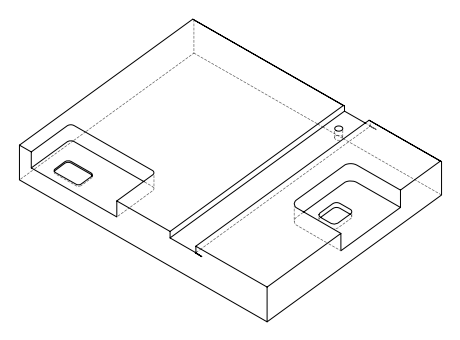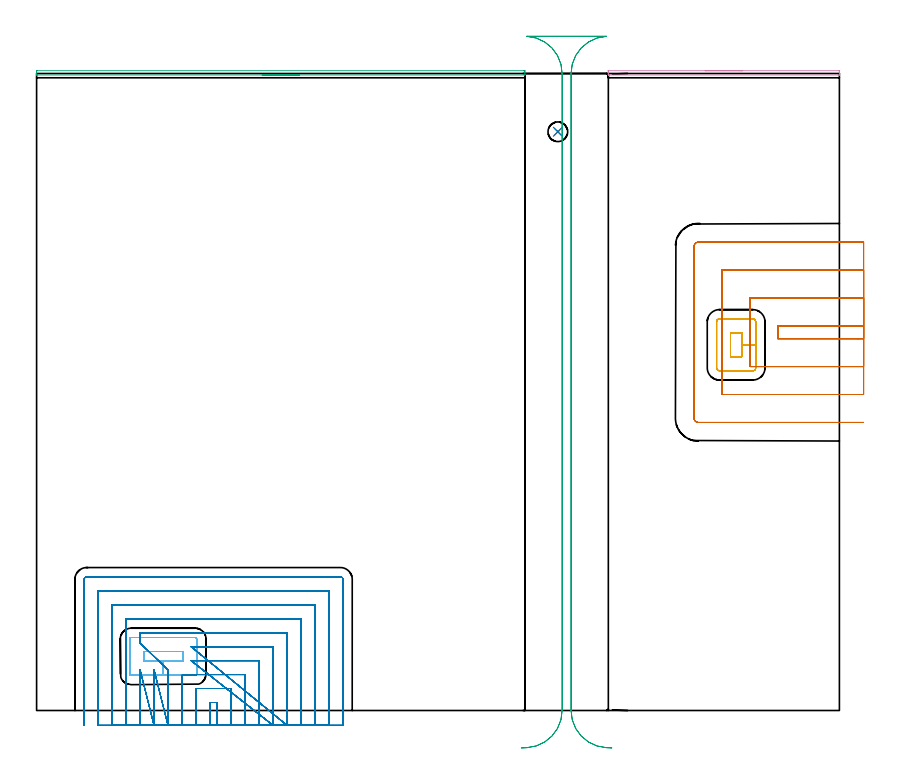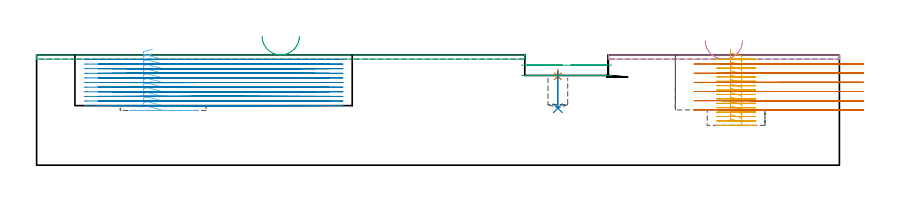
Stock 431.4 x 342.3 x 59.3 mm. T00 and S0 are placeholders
(PLAN: 9 operations, 6 tool changes, 94.7 min)
(1 SPOT_DRILL | STEP1POCKET | NXT0321_9005460120000 | 0.03 min | 1147 mm3)
(2 DRILL_BLIND_HOLE_INTO_CENTER | STEP1POCKET | NXT0301_077 | 0.08 min | 1500 mm3)
(3 AREA_MILL | FG_CHAMFER_SURFACE | UGT0205_001 | 2.25 min | 700 mm3)
(4 AREA_MILL_1 | FG_CHAMFER_SURFACE_1 | UGT0205_001 | 1.15 min | 333 mm3)
(5 MILL_RECTANGULAR_POCKET | POCKET_RECTANGULAR_STRAIGHT | NXT0201_013 | Follow Part, ap 2.5, ae 75% | 5.87 min | 43043 mm3)
(6 MILL_RECTANGULAR_POCKET_1 | POCKET_RECTANGULAR_STRAIGHT_1 | NXT0201_013 | Follow Part, ap 2.5, ae 75% | 5.18 min | 40863 mm3)
(7 MILL_SLOT | SLOT_PARTIAL_RECTANGULAR | UGT0201_136 | Follow Part, ap 5, ae 75% | 13.11 min | 269339 mm3)
(8 MILL_SLOT_1 | SLOT_PARTIAL_RECTANGULAR_1 | NXT0201_013 | Follow Part, ap 2.5, ae 75% | 63.55 min | 274680 mm3)
(9 MILL_RECTANGULAR_SLOT | SLOT_RECTANGULAR | UGT0201_019 | Follow Part, ap 10, ae 75% | 3.45 min | 169016 mm3)
(TOOL NXT0321_9005460120000 | NC Spot Drill, 142deg, 12mm, Carbide, Uncoated | D12 PA142 FL30 Z2)
(TOOL NXT0301_077 | Carbide Drill 10.6mm [860.1-1060-053A1-MM 2214] | D10.6 PA140 FL71 Z2)
(TOOL UGT0205_001 | Chamfer Mill 20 x 3 x 45 deg. | D20 FL50 Z2)
(TOOL NXT0201_013 | ENDMILL 10mm | D10 FL30 Z4)
(TOOL UGT0201_136 | Carbide End Mill 20.0 | D20 FL30 Z4)
(TOOL UGT0201_019 | End mill 40 mm | D40 FL63 Z6)
(OP 1 SPOT_DRILL)
G17 G21 G94 G90
T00 M6
G54
G17 G0 G90 X280.1 Y311. S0 M3
G43 Z69.3 H0
G94 G81 G98 Z47.744 F250. R51.2
G80
M5
M2
(OP 2 DRILL_BLIND_HOLE_INTO_CENTER)
G17 G21 G94 G90
T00 M6
G54
G17 G0 G90 X280.1 Y311. S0 M3
G43 Z69.3 H1
G94 G81 G98 Z30.6 F250. R50.2
G80
M5
M2
(OP 3 AREA_MILL)
G17 G21 G94 G90
T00 M6
G54
G17 G0 G90 X141.2 Y341.5 S1061 M3
G43 Z69.3 H0
G94 G1 X141.162 Z68.428 F250.
X141.048 Z67.564
X140.859 Z66.712
X140.597 Z65.88
X140.263 Z65.074
X139.86 Z64.3
X139.392 Z63.564
X138.86 Z62.872
X138.271 Z62.229
X137.628 Z61.64
X136.936 Z61.108
X136.2 Z60.64
X135.426 Z60.237
X134.62 Z59.903
X133.788 Z59.641
X132.936 Z59.452
X132.072 Z59.338
X131.2 Z59.3
X0.184
X0.01 Y341.503 Z59.288
X0. Y341.615 Z59.177
Y341.731 Z59.068
Y341.934 Z58.866
Y342.65 Z58.145
Y343.008 Z57.788
X0.002 Y343.519 Z57.277
X0.005 Y343.791 Z57.005
X0.043 Y343.794 Z57.003
X0.329 Y343.8 Z57.
X261.769
X262.072 Y343.799 Z57.001
X262.357 Y343.794 Z57.003
X262.395 Y343.791 Z57.005
X262.4 Y343.519 Z57.277
Y343.008 Z57.788
Y342.65 Z58.145
Y341.934 Z58.866
Y341.731 Z59.068
X262.397 Y341.614 Z59.178
X262.39 Y341.503 Z59.288
X262.216 Y341.5 Z59.3
X131.2
X130.328 Z59.338
X129.464 Z59.452
X128.612 Z59.641
X127.78 Z59.903
X126.974 Z60.237
X126.2 Z60.64
X125.464 Z61.108
X124.772 Z61.64
X124.129 Z62.229
X123.54 Z62.872
X123.008 Z63.564
X122.54 Z64.3
X122.137 Z65.074
X121.803 Z65.88
X121.541 Z66.712
X121.352 Z67.564
X121.238 Z68.428
X121.2 Z69.3
M5
M2
(OP 4 AREA_MILL_1)
G17 G21 G94 G90
T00 M6
G54
G17 G0 G90 X359.3 Y343.8 S1061 M3
G43 Z69.3 H0
Z67.
G94 G1 X359.338 Z66.128 F250.
X359.452 Z65.263
X359.641 Z64.412
X359.903 Z63.58
X360.237 Z62.774
X360.64 Z62.
X361.108 Z61.264
X361.64 Z60.572
X362.229 Z59.929
X362.872 Z59.339
X363.564 Z58.808
X364.3 Z58.34
X365.074 Z57.937
X365.88 Z57.603
X366.712 Z57.341
X367.564 Z57.152
X368.428 Z57.038
X369.3 Z57.
X431.255
X431.397 Y343.798 Z56.999
X431.399 Y343.797 Z57.
X431.4 Y342.65 Z58.149
Y341.683 Z59.116
X431.398 Y341.59 Z59.202
X431.39 Y341.503 Z59.288
X431.255 Y341.5 Z59.3
X307.345
X307.21 Y341.503 Z59.288
X307.2 Y341.591 Z59.201
Y341.683 Z59.116
Y342.348 Z58.451
Y342.952 Z57.847
Y343.519 Z57.277
X307.201 Y343.797 Z57.
X307.203 Y343.798 Z56.999
X307.345 Y343.8 Z57.
X369.3
X370.172 Z57.038
X371.036 Z57.152
X371.888 Z57.341
X372.72 Z57.603
X373.526 Z57.937
X374.3 Z58.34
X375.036 Z58.808
X375.728 Z59.339
X376.371 Z59.929
X376.96 Z60.572
X377.492 Z61.264
X377.96 Z62.
X378.363 Z62.774
X378.697 Z63.58
X378.959 Z64.412
X379.148 Z65.263
X379.262 Z66.128
X379.3 Z67.
G0 Z69.3
M5
M2
(OP 5 MILL_RECTANGULAR_POCKET)
G17 G21 G94 G90
T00 M6
G54
G17 G0 G90 X372.9 Y197.736 S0 M3
G43 Z69.3 H0
Z62.3
G94 G1 Y190.1 Z60.254 F250.
X378.9 Z58.646
Y196.5 Z56.931
Y202.9 F500.
X372.9
Y190.1
X378.9
Y196.5
X386.4
Y208.9
G3 X384.9 Y210.4 R1.5
G1 X366.9
G3 X365.4 Y208.9 R1.5
G1 Y184.1
G3 X366.9 Y182.6 R1.5
G1 X384.9
G3 X386.4 Y184.1 R1.5
G1 Y196.5
Y197.5
G0 X372.9 Y197.736 Z59.931
G1 Y190.1 Z57.885 F250.
X378.9 Z56.277
Y196.5 Z54.562
Y202.9 F500.
X372.9
Y190.1
X378.9
Y196.5
X386.4
Y208.9
G3 X384.9 Y210.4 R1.5
G1 X366.9
G3 X365.4 Y208.9 R1.5
G1 Y184.1
G3 X366.9 Y182.6 R1.5
G1 X384.9
G3 X386.4 Y184.1 R1.5
G1 Y196.5
Y197.5
G0 X372.9 Y197.736 Z57.562
G1 Y190.1 Z55.516 F250.
X378.9 Z53.909
Y196.5 Z52.194
Y202.9 F500.
X372.9
Y190.1
X378.9
Y196.5
X386.4
Y208.9
G3 X384.9 Y210.4 R1.5
G1 X366.9
G3 X365.4 Y208.9 R1.5
G1 Y184.1
G3 X366.9 Y182.6 R1.5
G1 X384.9
G3 X386.4 Y184.1 R1.5
G1 Y196.5
Y197.5
G0 X372.9 Y197.736 Z55.194
G1 Y190.1 Z53.147 F250.
X378.9 Z51.54
Y196.5 Z49.825
Y202.9 F500.
X372.9
Y190.1
X378.9
Y196.5
X386.4
Y208.9
G3 X384.9 Y210.4 R1.5
G1 X366.9
G3 X365.4 Y208.9 R1.5
G1 Y184.1
G3 X366.9 Y182.6 R1.5
G1 X384.9
G3 X386.4 Y184.1 R1.5
G1 Y196.5
Y197.5
G0 X372.9 Y197.736 Z52.825
G1 Y190.1 Z50.779 F250.
X378.9 Z49.171
Y196.5 Z47.456
Y202.9 F500.
X372.9
Y190.1
X378.9
Y196.5
X386.4
Y208.9
G3 X384.9 Y210.4 R1.5
G1 X366.9
G3 X365.4 Y208.9 R1.5
G1 Y184.1
G3 X366.9 Y182.6 R1.5
G1 X384.9
G3 X386.4 Y184.1 R1.5
G1 Y196.5
Y197.5
G0 X372.9 Y197.736 Z50.456
G1 Y190.1 Z48.41 F250.
X378.9 Z46.802
Y196.5 Z45.087
Y202.9 F500.
X372.9
Y190.1
X378.9
Y196.5
X386.4
Y208.9
G3 X384.9 Y210.4 R1.5
G1 X366.9
G3 X365.4 Y208.9 R1.5
G1 Y184.1
G3 X366.9 Y182.6 R1.5
G1 X384.9
G3 X386.4 Y184.1 R1.5
G1 Y196.5
Y197.5
G0 X372.9 Y197.736 Z48.087
G1 Y190.1 Z46.041 F250.
X378.9 Z44.434
Y196.5 Z42.719
Y202.9 F500.
X372.9
Y190.1
X378.9
Y196.5
X386.4
Y208.9
G3 X384.9 Y210.4 R1.5
G1 X366.9
G3 X365.4 Y208.9 R1.5
G1 Y184.1
G3 X366.9 Y182.6 R1.5
G1 X384.9
G3 X386.4 Y184.1 R1.5
G1 Y196.5
Y197.5
G0 X372.9 Y197.736 Z45.719
G1 Y190.1 Z43.673 F250.
X378.9 Z42.065
Y196.5 Z40.35
Y202.9 F500.
X372.9
Y190.1
X378.9
Y196.5
X386.4
Y208.9
G3 X384.9 Y210.4 R1.5
G1 X366.9
G3 X365.4 Y208.9 R1.5
G1 Y184.1
G3 X366.9 Y182.6 R1.5
G1 X384.9
G3 X386.4 Y184.1 R1.5
G1 Y196.5
Y197.5
G0 X372.9 Y197.736 Z43.35
G1 Y190.1 Z41.304 F250.
X378.9 Z39.696
Y196.5 Z37.981
Y202.9 F500.
X372.9
Y190.1
X378.9
Y196.5
X386.4
Y208.9
G3 X384.9 Y210.4 R1.5
G1 X366.9
G3 X365.4 Y208.9 R1.5
G1 Y184.1
G3 X366.9 Y182.6 R1.5
G1 X384.9
G3 X386.4 Y184.1 R1.5
G1 Y196.5
Y197.5
G0 X372.9 Y197.736 Z40.981
G1 Y190.1 Z38.935 F250.
X378.9 Z37.327
Y196.5 Z35.612
Y202.9 F500.
X372.9
Y190.1
X378.9
Y196.5
X386.4
Y208.9
G3 X384.9 Y210.4 R1.5
G1 X366.9
G3 X365.4 Y208.9 R1.5
G1 Y184.1
G3 X366.9 Y182.6 R1.5
G1 X384.9
G3 X386.4 Y184.1 R1.5
G1 Y196.5
Y197.5
G0 X372.9 Y197.736 Z38.612
G1 Y190.1 Z36.566 F250.
X378.9 Z34.959
Y196.5 Z33.244
Y202.9 F500.
X372.9
Y190.1
X378.9
Y196.5
X386.4
Y208.9
G3 X384.9 Y210.4 R1.5
G1 X366.9
G3 X365.4 Y208.9 R1.5
G1 Y184.1
G3 X366.9 Y182.6 R1.5
G1 X384.9
G3 X386.4 Y184.1 R1.5
G1 Y196.5
Y197.5
G0 X372.9 Y197.736 Z36.244
G1 Y190.1 Z34.198 F250.
X378.9 Z32.59
Y196.5 Z30.875
Y202.9 F500.
X372.9
Y190.1
X378.9
Y196.5
X386.4
Y208.9
G3 X384.9 Y210.4 R1.5
G1 X366.9
G3 X365.4 Y208.9 R1.5
G1 Y184.1
G3 X366.9 Y182.6 R1.5
G1 X384.9
G3 X386.4 Y184.1 R1.5
G1 Y196.5
Y197.5
G0 X372.9 Y197.736 Z33.875
G1 Y190.1 Z31.829 F250.
X378.9 Z30.221
Y196.5 Z28.506
Y202.9 F500.
X372.9
Y190.1
X378.9
Y196.5
X386.4
Y208.9
G3 X384.9 Y210.4 R1.5
G1 X366.9
G3 X365.4 Y208.9 R1.5
G1 Y184.1
G3 X366.9 Y182.6 R1.5
G1 X384.9
G3 X386.4 Y184.1 R1.5
G1 Y196.5
Y197.5
G0 X372.9 Y197.736 Z31.506
G1 Y190.1 Z29.46 F250.
X378.9 Z27.852
Y196.5 Z26.137
Y202.9 F500.
X372.9
Y190.1
X378.9
Y196.5
X386.4
Y208.9
G3 X384.9 Y210.4 R1.5
G1 X366.9
G3 X365.4 Y208.9 R1.5
G1 Y184.1
G3 X366.9 Y182.6 R1.5
G1 X384.9
G3 X386.4 Y184.1 R1.5
G1 Y196.5
Y197.5
G0 X372.9 Y197.736 Z29.137
G1 Y190.1 Z27.091 F250.
X378.9 Z25.484
Y196.5 Z23.769
Y202.9 F500.
X372.9
Y190.1
X378.9
Y196.5
X386.4
Y208.9
G3 X384.9 Y210.4 R1.5
G1 X366.9
G3 X365.4 Y208.9 R1.5
G1 Y184.1
G3 X366.9 Y182.6 R1.5
G1 X384.9
G3 X386.4 Y184.1 R1.5
G1 Y196.5
Y197.5
G0 X372.9 Y197.736 Z26.769
G1 Y190.1 Z24.723 F250.
X378.9 Z23.115
Y196.5 Z21.4
Y202.9 F500.
X372.9
Y190.1
X378.9
Y196.5
X386.4
Y208.9
G3 X384.9 Y210.4 R1.5
G1 X366.9
G3 X365.4 Y208.9 R1.5
G1 Y184.1
G3 X366.9 Y182.6 R1.5
G1 X384.9
G3 X386.4 Y184.1 R1.5
G1 Y196.5
Y197.5
G0 Z69.3
M5
M2
(OP 6 MILL_RECTANGULAR_POCKET_1)
G17 G21 G94 G90
T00 M6
G54
G17 G0 G90 X62.195 Y31.7 S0 M3
G43 Z69.3 H0
Z62.3
G94 G1 X57.5 Z61.042 F250.
Y26.4 Z59.622
X68. Z56.808
X78.5 F500.
Y31.7
X57.5
Y26.4
X68.
Y18.9
X85.3
G3 X86. Y19.6 R0.7
G1 Y38.5
G3 X85.3 Y39.2 R0.7
G1 X50.7
G3 X50. Y38.5 R0.7
G1 Y19.6
G3 X50.7 Y18.9 R0.7
G1 X68.
X69.
G0 X62.195 Y31.7 Z59.808
G1 X57.5 Z58.55 F250.
Y26.4 Z57.13
X68. Z54.317
X78.5 F500.
Y31.7
X57.5
Y26.4
X68.
Y18.9
X85.3
G3 X86. Y19.6 R0.7
G1 Y38.5
G3 X85.3 Y39.2 R0.7
G1 X50.7
G3 X50. Y38.5 R0.7
G1 Y19.6
G3 X50.7 Y18.9 R0.7
G1 X68.
X69.
G0 X62.195 Y31.7 Z57.317
G1 X57.5 Z56.059 F250.
Y26.4 Z54.638
X68. Z51.825
X78.5 F500.
Y31.7
X57.5
Y26.4
X68.
Y18.9
X85.3
G3 X86. Y19.6 R0.7
G1 Y38.5
G3 X85.3 Y39.2 R0.7
G1 X50.7
G3 X50. Y38.5 R0.7
G1 Y19.6
G3 X50.7 Y18.9 R0.7
G1 X68.
X69.
G0 X62.195 Y31.7 Z54.825
G1 X57.5 Z53.567 F250.
Y26.4 Z52.147
X68. Z49.333
X78.5 F500.
Y31.7
X57.5
Y26.4
X68.
Y18.9
X85.3
G3 X86. Y19.6 R0.7
G1 Y38.5
G3 X85.3 Y39.2 R0.7
G1 X50.7
G3 X50. Y38.5 R0.7
G1 Y19.6
G3 X50.7 Y18.9 R0.7
G1 X68.
X69.
G0 X62.195 Y31.7 Z52.333
G1 X57.5 Z51.075 F250.
Y26.4 Z49.655
X68. Z46.842
X78.5 F500.
Y31.7
X57.5
Y26.4
X68.
Y18.9
X85.3
G3 X86. Y19.6 R0.7
G1 Y38.5
G3 X85.3 Y39.2 R0.7
G1 X50.7
G3 X50. Y38.5 R0.7
G1 Y19.6
G3 X50.7 Y18.9 R0.7
G1 X68.
X69.
G0 X62.195 Y31.7 Z49.842
G1 X57.5 Z48.584 F250.
Y26.4 Z47.163
X68. Z44.35
X78.5 F500.
Y31.7
X57.5
Y26.4
X68.
Y18.9
X85.3
G3 X86. Y19.6 R0.7
G1 Y38.5
G3 X85.3 Y39.2 R0.7
G1 X50.7
G3 X50. Y38.5 R0.7
G1 Y19.6
G3 X50.7 Y18.9 R0.7
G1 X68.
X69.
G0 X62.195 Y31.7 Z47.35
G1 X57.5 Z46.092 F250.
Y26.4 Z44.672
X68. Z41.858
X78.5 F500.
Y31.7
X57.5
Y26.4
X68.
Y18.9
X85.3
G3 X86. Y19.6 R0.7
G1 Y38.5
G3 X85.3 Y39.2 R0.7
G1 X50.7
G3 X50. Y38.5 R0.7
G1 Y19.6
G3 X50.7 Y18.9 R0.7
G1 X68.
X69.
G0 X62.195 Y31.7 Z44.858
G1 X57.5 Z43.6 F250.
Y26.4 Z42.18
X68. Z39.367
X78.5 F500.
Y31.7
X57.5
Y26.4
X68.
Y18.9
X85.3
G3 X86. Y19.6 R0.7
G1 Y38.5
G3 X85.3 Y39.2 R0.7
G1 X50.7
G3 X50. Y38.5 R0.7
G1 Y19.6
G3 X50.7 Y18.9 R0.7
G1 X68.
X69.
G0 X62.195 Y31.7 Z42.367
G1 X57.5 Z41.109 F250.
Y26.4 Z39.688
X68. Z36.875
X78.5 F500.
Y31.7
X57.5
Y26.4
X68.
Y18.9
X85.3
G3 X86. Y19.6 R0.7
G1 Y38.5
G3 X85.3 Y39.2 R0.7
G1 X50.7
G3 X50. Y38.5 R0.7
G1 Y19.6
G3 X50.7 Y18.9 R0.7
G1 X68.
X69.
G0 X62.195 Y31.7 Z39.875
G1 X57.5 Z38.617 F250.
Y26.4 Z37.197
X68. Z34.383
X78.5 F500.
Y31.7
X57.5
Y26.4
X68.
Y18.9
X85.3
G3 X86. Y19.6 R0.7
G1 Y38.5
G3 X85.3 Y39.2 R0.7
G1 X50.7
G3 X50. Y38.5 R0.7
G1 Y19.6
G3 X50.7 Y18.9 R0.7
G1 X68.
X69.
G0 X62.195 Y31.7 Z37.383
G1 X57.5 Z36.125 F250.
Y26.4 Z34.705
X68. Z31.892
X78.5 F500.
Y31.7
X57.5
Y26.4
X68.
Y18.9
X85.3
G3 X86. Y19.6 R0.7
G1 Y38.5
G3 X85.3 Y39.2 R0.7
G1 X50.7
G3 X50. Y38.5 R0.7
G1 Y19.6
G3 X50.7 Y18.9 R0.7
G1 X68.
X69.
G0 X62.195 Y31.7 Z34.892
G1 X57.5 Z33.634 F250.
Y26.4 Z32.213
X68. Z29.4
X78.5 F500.
Y31.7
X57.5
Y26.4
X68.
Y18.9
X85.3
G3 X86. Y19.6 R0.7
G1 Y38.5
G3 X85.3 Y39.2 R0.7
G1 X50.7
G3 X50. Y38.5 R0.7
G1 Y19.6
G3 X50.7 Y18.9 R0.7
G1 X68.
X69.
G0 Z69.3
M5
M2
(OP 7 MILL_SLOT)
G17 G21 G94 G90
T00 M6
G54
G17 G0 G90 X444.4 Y206.7 S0 M3
G43 Z69.3 H0
Z54.367
G94 G1 X441.4 F250.
X398.3 F500.
Y199.8
X441.4
X444.4 F250.
Y221.7
X441.4
X383.3 F500.
Y184.8
X441.4
X444.4 F250.
Y236.7
X441.4
X368.3 F500.
Y169.8
X441.4
X444.4 F250.
Y251.7
X441.4
X355.6 F500.
G3 X353.3 Y249.4 R2.3
G1 Y157.1
G3 X355.6 Y154.8 R2.3
G1 X441.4
X444.4 F250.
G0 Y206.7 Z49.433
G1 X441.4
X398.3 F500.
Y199.8
X441.4
X444.4 F250.
Y221.7
X441.4
X383.3 F500.
Y184.8
X441.4
X444.4 F250.
Y236.7
X441.4
X368.3 F500.
Y169.8
X441.4
X444.4 F250.
Y251.7
X441.4
X355.6 F500.
G3 X353.3 Y249.4 R2.3
G1 Y157.1
G3 X355.6 Y154.8 R2.3
G1 X441.4
X444.4 F250.
G0 Y206.7 Z44.5
G1 X441.4
X398.3 F500.
Y199.8
X441.4
X444.4 F250.
Y221.7
X441.4
X383.3 F500.
Y184.8
X441.4
X444.4 F250.
Y236.7
X441.4
X368.3 F500.
Y169.8
X441.4
X444.4 F250.
Y251.7
X441.4
X355.6 F500.
G3 X353.3 Y249.4 R2.3
G1 Y157.1
G3 X355.6 Y154.8 R2.3
G1 X441.4
X444.4 F250.
G0 Y206.7 Z39.567
G1 X441.4
X398.3 F500.
Y199.8
X441.4
X444.4 F250.
Y221.7
X441.4
X383.3 F500.
Y184.8
X441.4
X444.4 F250.
Y236.7
X441.4
X368.3 F500.
Y169.8
X441.4
X444.4 F250.
Y251.7
X441.4
X355.6 F500.
G3 X353.3 Y249.4 R2.3
G1 Y157.1
G3 X355.6 Y154.8 R2.3
G1 X441.4
X444.4 F250.
G0 Y206.7 Z34.633
G1 X441.4
X398.3 F500.
Y199.8
X441.4
X444.4 F250.
Y221.7
X441.4
X383.3 F500.
Y184.8
X441.4
X444.4 F250.
Y236.7
X441.4
X368.3 F500.
Y169.8
X441.4
X444.4 F250.
Y251.7
X441.4
X355.6 F500.
G3 X353.3 Y249.4 R2.3
G1 Y157.1
G3 X355.6 Y154.8 R2.3
G1 X441.4
X444.4 F250.
G0 Y206.7 Z29.7
G1 X441.4
X398.3 F500.
Y199.8
X441.4
X444.4 F250.
Y221.7
X441.4
X383.3 F500.
Y184.8
X441.4
X444.4 F250.
Y236.7
X441.4
X368.3 F500.
Y169.8
X441.4
X444.4 F250.
Y251.7
X441.4
X355.6 F500.
G3 X353.3 Y249.4 R2.3
G1 Y157.1
G3 X355.6 Y154.8 R2.3
G1 X441.4
X444.4 F250.
G0 Z69.3
M5
M2
(OP 8 MILL_SLOT_1)
G17 G21 G94 G90
T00 M6
G54
G17 G0 G90 X97.1 Y-8. S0 M3
G43 Z69.3 H0
Z56.818
G94 G1 Y-5. F250.
Y4.3 F500.
X93.1
Y-5.
Y-8. F250.
X104.6
Y-5.
Y11.8 F500.
X85.6
Y-5.
Y-8. F250.
X112.1
Y-5.
Y19.3 F500.
X85.926
G2 X85.356 Y18.907 R0.756
G1 X85.153 Y18.888
X84.572 Y18.899
X84.527 Y18.9
X78.1
Y-5.
Y-8. F250.
X119.6
Y-5.
Y26.8 F500.
X86.
X83. F250.
X127.1 Y-8. F500.
Y-5. F250.
Y34.3 F500.
X86.
X83. F250.
X134.6 Y-8. F500.
Y-5. F250.
Y41.8 F500.
X55.6
Y39.2
Y36.2 F250.
X70.6 Y21.9 F500.
Y18.9 F250.
Y-5. F500.
Y-8. F250.
X63.1 Y21.9 F500.
Y18.9 F250.
Y-5. F500.
Y-8. F250.
X55.6 Y21.9 F500.
Y18.9 F250.
Y-5. F500.
Y-8. F250.
X142.1
Y-5.
Y49.3 F500.
X48.1
Y-5.
Y-8. F250.
X149.6
Y-5.
Y56.8 F500.
X40.6
Y-5.
Y-8. F250.
X157.1
Y-5.
Y64.3 F500.
X33.1
Y-5.
Y-8. F250.
X164.6
Y-5.
Y70.5 F500.
G3 X163.3 Y71.8 R1.3
G1 X26.9
G3 X25.6 Y70.5 R1.3
G1 Y-5.
Y-8. F250.
G0 X97.1 Z54.336
G1 Y-5.
Y4.3 F500.
X93.1
Y-5.
Y-8. F250.
X104.6
Y-5.
Y11.8 F500.
X85.6
Y-5.
Y-8. F250.
X112.1
Y-5.
Y19.3 F500.
X85.919
G2 X85.807 Y19.135 R0.753
X85.529 Y18.95 R0.756
G1 X85.356 Y18.907
X85.153 Y18.888
X84.527 Y18.9
X84.48
X78.1
Y-5.
Y-8. F250.
X119.6
Y-5.
Y26.8 F500.
X86.
X83. F250.
X127.1 Y-8. F500.
Y-5. F250.
Y34.3 F500.
X86.
X83. F250.
X134.6 Y-8. F500.
Y-5. F250.
Y41.8 F500.
X55.6
Y39.2
Y36.2 F250.
X70.6 Y21.9 F500.
Y18.9 F250.
Y-5. F500.
Y-8. F250.
X63.1 Y21.9 F500.
Y18.9 F250.
Y-5. F500.
Y-8. F250.
X55.6 Y21.9 F500.
Y18.9 F250.
Y-5. F500.
Y-8. F250.
X142.1
Y-5.
Y49.3 F500.
X48.1
Y-5.
Y-8. F250.
X149.6
Y-5.
Y56.8 F500.
X40.6
Y-5.
Y-8. F250.
X157.1
Y-5.
Y64.3 F500.
X33.1
Y-5.
Y-8. F250.
X164.6
Y-5.
Y70.5 F500.
G3 X163.3 Y71.8 R1.3
G1 X26.9
G3 X25.6 Y70.5 R1.3
G1 Y-5.
Y-8. F250.
G0 X97.1 Z51.854
G1 Y-5.
Y4.3 F500.
X93.1
Y-5.
Y-8. F250.
X104.6
Y-5.
Y11.8 F500.
X85.6
Y-5.
Y-8. F250.
X112.1
Y-5.
Y19.3 F500.
X85.919
G2 X85.807 Y19.135 R0.753
X85.529 Y18.95 R0.756
G1 X85.356 Y18.907
X85.153 Y18.888
X84.527 Y18.9
X84.48
X78.1
Y-5.
Y-8. F250.
X119.6
Y-5.
Y26.8 F500.
X86.
X83. F250.
X127.1 Y-8. F500.
Y-5. F250.
Y34.3 F500.
X86.
X83. F250.
X134.6 Y-8. F500.
Y-5. F250.
Y41.8 F500.
X55.6
Y39.2
Y36.2 F250.
X70.6 Y21.9 F500.
Y18.9 F250.
Y-5. F500.
Y-8. F250.
X63.1 Y21.9 F500.
Y18.9 F250.
Y-5. F500.
Y-8. F250.
X55.6 Y21.9 F500.
Y18.9 F250.
Y-5. F500.
Y-8. F250.
X142.1
Y-5.
Y49.3 F500.
X48.1
Y-5.
Y-8. F250.
X149.6
Y-5.
Y56.8 F500.
X40.6
Y-5.
Y-8. F250.
X157.1
Y-5.
Y64.3 F500.
X33.1
Y-5.
Y-8. F250.
X164.6
Y-5.
Y70.5 F500.
G3 X163.3 Y71.8 R1.3
G1 X26.9
G3 X25.6 Y70.5 R1.3
G1 Y-5.
Y-8. F250.
G0 X97.1 Z49.373
G1 Y-5.
Y4.3 F500.
X93.1
Y-5.
Y-8. F250.
X104.6
Y-5.
Y11.8 F500.
X85.6
Y-5.
Y-8. F250.
X112.1
Y-5.
Y19.3 F500.
X85.926
G2 X85.356 Y18.907 R0.756
G1 X85.153 Y18.888
X84.527 Y18.9
X78.1
Y-5.
Y-8. F250.
X119.6
Y-5.
Y26.8 F500.
X86.
X83. F250.
X127.1 Y-8. F500.
Y-5. F250.
Y34.3 F500.
X86.
X83. F250.
X134.6 Y-8. F500.
Y-5. F250.
Y41.8 F500.
X55.6
Y39.2
Y36.2 F250.
X70.6 Y21.9 F500.
Y18.9 F250.
Y-5. F500.
Y-8. F250.
X63.1 Y21.9 F500.
Y18.9 F250.
Y-5. F500.
Y-8. F250.
X55.6 Y21.9 F500.
Y18.9 F250.
Y-5. F500.
Y-8. F250.
X142.1
Y-5.
Y49.3 F500.
X48.1
Y-5.
Y-8. F250.
X149.6
Y-5.
Y56.8 F500.
X40.6
Y-5.
Y-8. F250.
X157.1
Y-5.
Y64.3 F500.
X33.1
Y-5.
Y-8. F250.
X164.6
Y-5.
Y70.5 F500.
G3 X163.3 Y71.8 R1.3
G1 X26.9
G3 X25.6 Y70.5 R1.3
G1 Y-5.
Y-8. F250.
G0 X97.1 Z46.891
G1 Y-5.
Y4.3 F500.
X93.1
Y-5.
Y-8. F250.
X104.6
Y-5.
Y11.8 F500.
X85.6
Y-5.
Y-8. F250.
X112.1
Y-5.
Y19.3 F500.
X85.926
G2 X85.356 Y18.907 R0.756
G1 X85.153 Y18.888
X84.527 Y18.9
X78.1
Y-5.
Y-8. F250.
X119.6
Y-5.
Y26.8 F500.
X86.
X83. F250.
X127.1 Y-8. F500.
Y-5. F250.
Y34.3 F500.
X86.
X83. F250.
X134.6 Y-8. F500.
Y-5. F250.
Y41.8 F500.
X55.6
Y39.2
Y36.2 F250.
X70.6 Y21.9 F500.
Y18.9 F250.
Y-5. F500.
Y-8. F250.
X63.1 Y21.9 F500.
Y18.9 F250.
Y-5. F500.
Y-8. F250.
X55.6 Y21.9 F500.
Y18.9 F250.
Y-5. F500.
Y-8. F250.
X142.1
Y-5.
Y49.3 F500.
X48.1
Y-5.
Y-8. F250.
X149.6
Y-5.
Y56.8 F500.
X40.6
Y-5.
Y-8. F250.
X157.1
Y-5.
Y64.3 F500.
X33.1
Y-5.
Y-8. F250.
X164.6
Y-5.
Y70.5 F500.
G3 X163.3 Y71.8 R1.3
G1 X26.9
G3 X25.6 Y70.5 R1.3
G1 Y-5.
Y-8. F250.
G0 X97.1 Z44.409
G1 Y-5.
Y4.3 F500.
X93.1
Y-5.
Y-8. F250.
X104.6
Y-5.
Y11.8 F500.
X85.6
Y-5.
Y-8. F250.
X112.1
Y-5.
Y19.3 F500.
X85.926
G2 X85.356 Y18.907 R0.756
G1 X85.153 Y18.888
X84.527 Y18.9
X78.1
Y-5.
Y-8. F250.
X119.6
Y-5.
Y26.8 F500.
X86.
X83. F250.
X127.1 Y-8. F500.
Y-5. F250.
Y34.3 F500.
X86.
X83. F250.
X134.6 Y-8. F500.
Y-5. F250.
Y41.8 F500.
X55.6
Y39.2
Y36.2 F250.
X70.6 Y21.9 F500.
Y18.9 F250.
Y-5. F500.
Y-8. F250.
X63.1 Y21.9 F500.
Y18.9 F250.
Y-5. F500.
Y-8. F250.
X55.6 Y21.9 F500.
Y18.9 F250.
Y-5. F500.
Y-8. F250.
X142.1
Y-5.
Y49.3 F500.
X48.1
Y-5.
Y-8. F250.
X149.6
Y-5.
Y56.8 F500.
X40.6
Y-5.
Y-8. F250.
X157.1
Y-5.
Y64.3 F500.
X33.1
Y-5.
Y-8. F250.
X164.6
Y-5.
Y70.5 F500.
G3 X163.3 Y71.8 R1.3
G1 X26.9
G3 X25.6 Y70.5 R1.3
G1 Y-5.
Y-8. F250.
G0 X97.1 Z41.927
G1 Y-5.
Y4.3 F500.
X93.1
Y-5.
Y-8. F250.
X104.6
Y-5.
Y11.8 F500.
X85.6
Y-5.
Y-8. F250.
X112.1
Y-5.
Y19.3 F500.
X85.926
G2 X85.356 Y18.907 R0.756
G1 X85.153 Y18.888
X84.527 Y18.9
X78.1
Y-5.
Y-8. F250.
X119.6
Y-5.
Y26.8 F500.
X86.
X83. F250.
X127.1 Y-8. F500.
Y-5. F250.
Y34.3 F500.
X86.
X83. F250.
X134.6 Y-8. F500.
Y-5. F250.
Y41.8 F500.
X55.6
Y39.2
Y36.2 F250.
X70.6 Y21.9 F500.
Y18.9 F250.
Y-5. F500.
Y-8. F250.
X63.1 Y21.9 F500.
Y18.9 F250.
Y-5. F500.
Y-8. F250.
X55.6 Y21.9 F500.
Y18.9 F250.
Y-5. F500.
Y-8. F250.
X142.1
Y-5.
Y49.3 F500.
X48.1
Y-5.
Y-8. F250.
X149.6
Y-5.
Y56.8 F500.
X40.6
Y-5.
Y-8. F250.
X157.1
Y-5.
Y64.3 F500.
X33.1
Y-5.
Y-8. F250.
X164.6
Y-5.
Y70.5 F500.
G3 X163.3 Y71.8 R1.3
G1 X26.9
G3 X25.6 Y70.5 R1.3
G1 Y-5.
Y-8. F250.
G0 X97.1 Z39.445
G1 Y-5.
Y4.3 F500.
X93.1
Y-5.
Y-8. F250.
X104.6
Y-5.
Y11.8 F500.
X85.6
Y-5.
Y-8. F250.
X112.1
Y-5.
Y19.3 F500.
X85.926
G2 X85.356 Y18.907 R0.756
G1 X85.153 Y18.888
X84.527 Y18.9
X78.1
Y-5.
Y-8. F250.
X119.6
Y-5.
Y26.8 F500.
X86.
X83. F250.
X127.1 Y-8. F500.
Y-5. F250.
Y34.3 F500.
X86.
X83. F250.
X134.6 Y-8. F500.
Y-5. F250.
Y41.8 F500.
X55.6
Y39.2
Y36.2 F250.
X70.6 Y21.9 F500.
Y18.9 F250.
Y-5. F500.
Y-8. F250.
X63.1 Y21.9 F500.
Y18.9 F250.
Y-5. F500.
Y-8. F250.
X55.6 Y21.9 F500.
Y18.9 F250.
Y-5. F500.
Y-8. F250.
X142.1
Y-5.
Y49.3 F500.
X48.1
Y-5.
Y-8. F250.
X149.6
Y-5.
Y56.8 F500.
X40.6
Y-5.
Y-8. F250.
X157.1
Y-5.
Y64.3 F500.
X33.1
Y-5.
Y-8. F250.
X164.6
Y-5.
Y70.5 F500.
G3 X163.3 Y71.8 R1.3
G1 X26.9
G3 X25.6 Y70.5 R1.3
G1 Y-5.
Y-8. F250.
G0 X97.1 Z36.964
G1 Y-5.
Y4.3 F500.
X93.1
Y-5.
Y-8. F250.
X104.6
Y-5.
Y11.8 F500.
X85.6
Y-5.
Y-8. F250.
X112.1
Y-5.
Y19.3 F500.
X85.926
G2 X85.356 Y18.907 R0.756
G1 X85.153 Y18.888
X84.527 Y18.9
X78.1
Y-5.
Y-8. F250.
X119.6
Y-5.
Y26.8 F500.
X86.
X83. F250.
X127.1 Y-8. F500.
Y-5. F250.
Y34.3 F500.
X86.
X83. F250.
X134.6 Y-8. F500.
Y-5. F250.
Y41.8 F500.
X55.6
Y39.2
Y36.2 F250.
X70.6 Y21.9 F500.
Y18.9 F250.
Y-5. F500.
Y-8. F250.
X63.1 Y21.9 F500.
Y18.9 F250.
Y-5. F500.
Y-8. F250.
X55.6 Y21.9 F500.
Y18.9 F250.
Y-5. F500.
Y-8. F250.
X142.1
Y-5.
Y49.3 F500.
X48.1
Y-5.
Y-8. F250.
X149.6
Y-5.
Y56.8 F500.
X40.6
Y-5.
Y-8. F250.
X157.1
Y-5.
Y64.3 F500.
X33.1
Y-5.
Y-8. F250.
X164.6
Y-5.
Y70.5 F500.
G3 X163.3 Y71.8 R1.3
G1 X26.9
G3 X25.6 Y70.5 R1.3
G1 Y-5.
Y-8. F250.
G0 X97.1 Z34.482
G1 Y-5.
Y4.3 F500.
X93.1
Y-5.
Y-8. F250.
X104.6
Y-5.
Y11.8 F500.
X85.6
Y-5.
Y-8. F250.
X112.1
Y-5.
Y19.3 F500.
X85.926
G2 X85.356 Y18.907 R0.756
G1 X85.153 Y18.888
X84.527 Y18.9
X78.1
Y-5.
Y-8. F250.
X119.6
Y-5.
Y26.8 F500.
X86.
X83. F250.
X127.1 Y-8. F500.
Y-5. F250.
Y34.3 F500.
X86.
X83. F250.
X134.6 Y-8. F500.
Y-5. F250.
Y41.8 F500.
X55.6
Y39.2
Y36.2 F250.
X70.6 Y21.9 F500.
Y18.9 F250.
Y-5. F500.
Y-8. F250.
X63.1 Y21.9 F500.
Y18.9 F250.
Y-5. F500.
Y-8. F250.
X55.6 Y21.9 F500.
Y18.9 F250.
Y-5. F500.
Y-8. F250.
X142.1
Y-5.
Y49.3 F500.
X48.1
Y-5.
Y-8. F250.
X149.6
Y-5.
Y56.8 F500.
X40.6
Y-5.
Y-8. F250.
X157.1
Y-5.
Y64.3 F500.
X33.1
Y-5.
Y-8. F250.
X164.6
Y-5.
Y70.5 F500.
G3 X163.3 Y71.8 R1.3
G1 X26.9
G3 X25.6 Y70.5 R1.3
G1 Y-5.
Y-8. F250.
G0 X97.1 Z32.
G1 Y-5.
Y4.3 F500.
X93.1
Y-5.
Y-8. F250.
X104.6
Y-5.
Y11.8 F500.
X85.6
Y-5.
Y-8. F250.
X112.1
Y-5.
Y19.3 F500.
X85.926
G2 X85.356 Y18.907 R0.756
G1 X85.153 Y18.888
X84.527 Y18.9
X78.1
Y-5.
Y-8. F250.
X119.6
Y-5.
Y26.8 F500.
X86.
X83. F250.
X127.1 Y-8. F500.
Y-5. F250.
Y34.3 F500.
X86.
X83. F250.
X134.6 Y-8. F500.
Y-5. F250.
Y41.8 F500.
X55.6
Y39.2
Y36.2 F250.
X70.6 Y21.9 F500.
Y18.9 F250.
Y-5. F500.
Y-8. F250.
X63.1 Y21.9 F500.
Y18.9 F250.
Y-5. F500.
Y-8. F250.
X55.6 Y21.9 F500.
Y18.9 F250.
Y-5. F500.
Y-8. F250.
X142.1
Y-5.
Y49.3 F500.
X48.1
Y-5.
Y-8. F250.
X149.6
Y-5.
Y56.8 F500.
X40.6
Y-5.
Y-8. F250.
X157.1
Y-5.
Y64.3 F500.
X33.1
Y-5.
Y-8. F250.
X164.6
Y-5.
Y70.5 F500.
G3 X163.3 Y71.8 R1.3
G1 X26.9
G3 X25.6 Y70.5 R1.3
G1 Y-5.
Y-8. F250.
G0 Z69.3
M5
M2
(OP 9 MILL_RECTANGULAR_SLOT)
G17 G21 G94 G90
T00 M6
G54
G17 G0 G90 X309.1 Y-20.134 S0 M3
G43 Z69.3 H0
Z53.75
G94 G1 X306.105 Y-19.97 F250.
G2 X287.2 Y0. R20. F500.
G1 Y342.3
G2 X306.105 Y362.27 R20.
G1 Y362.3
X263.495
Y362.27
G2 X282.4 Y342.3 R20.
G1 Y0.
G2 X263.495 Y-19.97 R20.
G1 X260.5 Y-20.134 F250.
G0 X309.1 Z48.2
G1 X306.105 Y-19.97
G2 X287.2 Y0. R20. F500.
G1 Y342.3
G2 X306.105 Y362.27 R20.
G1 Y362.3
X263.495
Y362.27
G2 X282.4 Y342.3 R20.
G1 Y0.
G2 X263.495 Y-19.97 R20.
G1 X260.5 Y-20.134 F250.
G0 Z69.3
M5
M2
